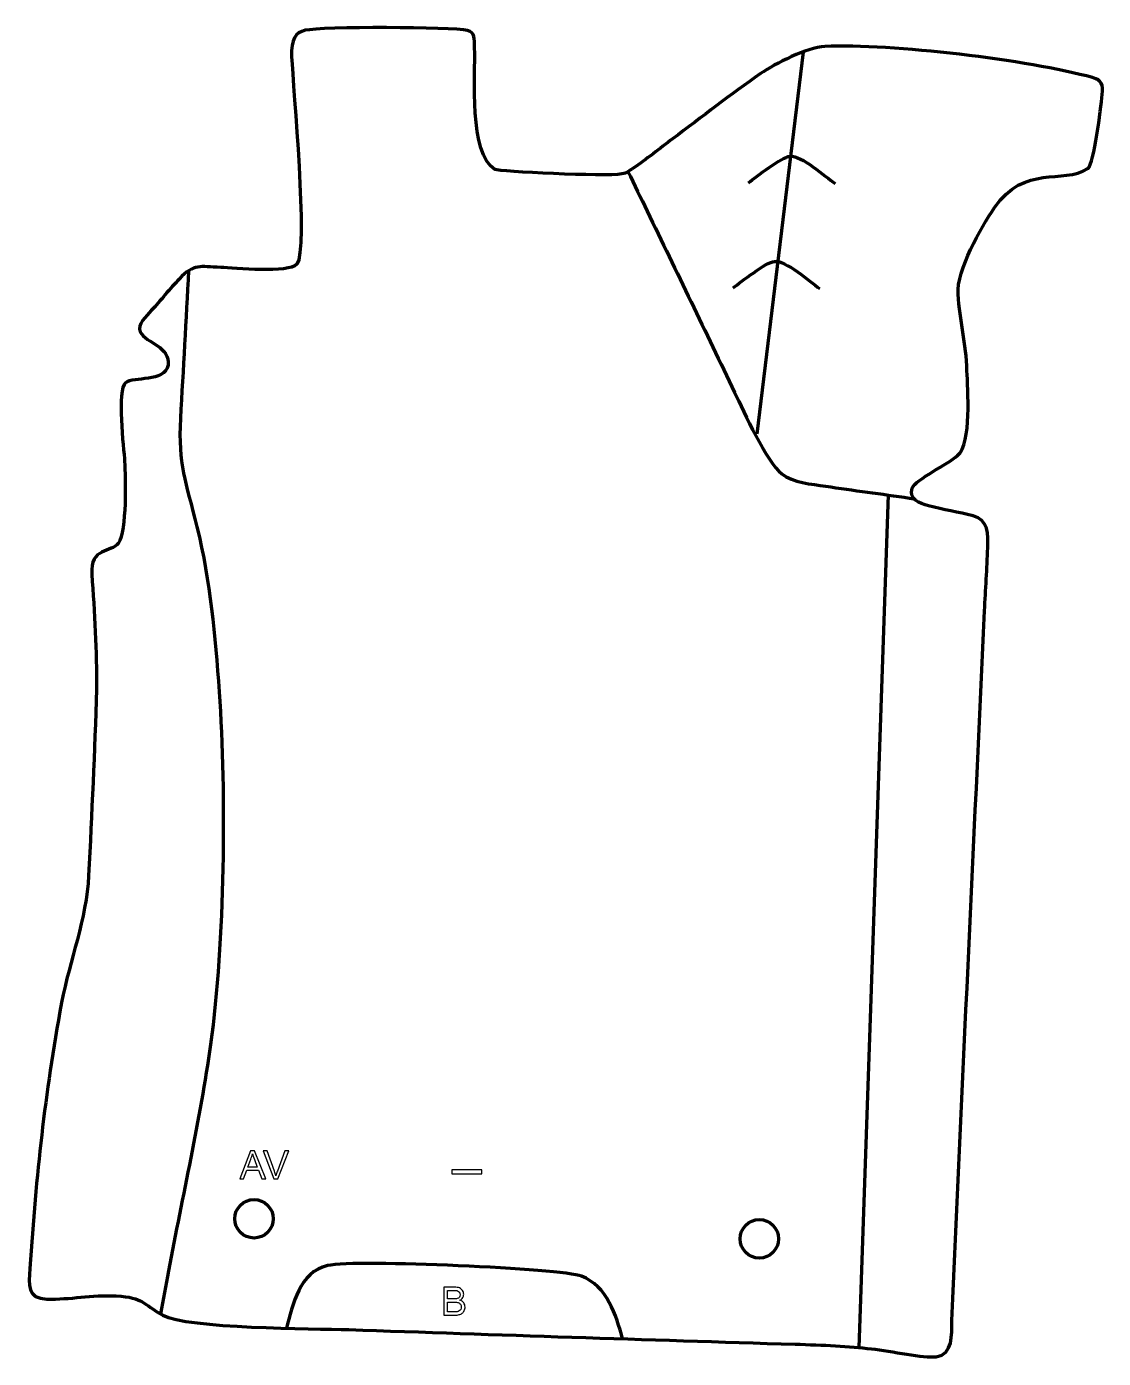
# Model space of a CAD drawing. Header units: millimetres. Extents: x 900 to 1599, y -62 to 803.
import ezdxf

# ---------------------------------------------------------------- set-up
doc = ezdxf.new("R2010")
doc.units = ezdxf.units.MM
doc.header["$MEASUREMENT"] = 0
doc.layers.add('layer 2', color=7, linetype='Continuous')
doc.layers.add('layer 3', color=7, linetype='Continuous')

msp = doc.modelspace()

# ---------------------------------------------------------------- linework, layer by layer
at = {"layer": 'layer 2', "color": 142, "lineweight": 200}
for centre in [(1047.4779, 28.6572), (1375.8918, 15.6263)]:
    msp.add_ellipse(centre, major_axis=(0, 12.5), ratio=1, dxfattribs=at)
at = {"layer": 'layer 2', "color": 142, "lineweight": 158}
for points in [[(1374.5049, 538.6425), (1374.5049, 538.6425), (1404.5416, 787.0028), (1404.5416, 787.0028)], [(1459.5464, 499.0733), (1459.5464, 499.0733), (1440.5133, -55.0026), (1440.5133, -55.0026)]]:
    msp.add_open_spline(points, degree=3, dxfattribs=at)
for points, knots in [([(1368.8115, 701.8897), (1374.0943, 705.7047), (1390.287, 718.6123), (1395.7566, 719.0956), (1395.7566, 719.0956), (1403.2296, 719.7561), (1418.2926, 706.1517), (1425.1678, 701.3606)], [0, 0, 0, 0, 0.33333333, 0.33333333, 0.33333333, 0.33333333, 1, 1, 1, 1]), ([(1290.5135, 709.0586), (1294.6642, 700.5215), (1298.815, 691.9844), (1302.9657, 683.4473), (1302.9657, 683.4473), (1322.0341, 644.2264), (1341.0546, 604.9863), (1359.7948, 565.6072), (1359.7948, 565.6072), (1365.9515, 552.6668), (1380.2996, 520.8116), (1390.444, 512.7818), (1390.444, 512.7818), (1397.7869, 506.9695), (1409.8154, 506.0329), (1418.8611, 504.6764), (1418.8611, 504.6764), (1436.9409, 501.9443), (1455.2135, 499.7164), (1473.3801, 497.0125), (1473.3801, 497.0125), (1473.3801, 497.0125), (1476.3452, 496.5712), (1476.3452, 496.5712)], [0, 0, 0, 0, 0.14285714, 0.14285714, 0.14285714, 0.14285714, 0.28571429, 0.28571429, 0.28571429, 0.28571429, 0.42857143, 0.42857143, 0.42857143, 0.42857143, 0.57142857, 0.57142857, 0.57142857, 0.57142857, 0.71428571, 0.71428571, 0.71428571, 0.71428571, 1, 1, 1, 1]), ([(1358.8188, 633.5838), (1364.1016, 637.3988), (1380.2943, 650.3064), (1385.7639, 650.7897), (1385.7639, 650.7897), (1393.2369, 651.4502), (1408.2999, 637.8458), (1415.1751, 633.0547)], [0, 0, 0, 0, 0.33333333, 0.33333333, 0.33333333, 0.33333333, 1, 1, 1, 1]), ([(986.8166, -33.2257), (988.5573, -23.9087), (990.2981, -14.5917), (992.0388, -5.2747), (992.0388, -5.2747), (1001.2013, 43.3965), (1012.6166, 93.0776), (1019.4128, 142.0046), (1019.4128, 142.0046), (1028.6366, 208.4087), (1029.7074, 304.227), (1025.0694, 371.0731), (1025.0694, 371.0731), (1022.3796, 408.0822), (1019.403, 441.9875), (1010.6202, 478.2473), (1010.6202, 478.2473), (1003.2985, 507.8956), (998.2166, 518.1875), (999.8963, 548.8285), (999.8963, 548.8285), (1001.6503, 580.8134), (1003.4042, 612.7982), (1005.1582, 644.783)], [0, 0, 0, 0, 0.14285714, 0.14285714, 0.14285714, 0.14285714, 0.28571429, 0.28571429, 0.28571429, 0.28571429, 0.42857143, 0.42857143, 0.42857143, 0.42857143, 0.57142857, 0.57142857, 0.57142857, 0.57142857, 0.71428571, 0.71428571, 0.71428571, 0.71428571, 1, 1, 1, 1]), ([(1287.0132, -49.3464), (1282.7795, -34.0818), (1277.0322, -15.031), (1260.2347, -8.6094), (1260.2347, -8.6094), (1247.8265, -3.8657), (1114.2446, 2.4676), (1095.2922, -1.7594), (1095.2922, -1.7594), (1077.0764, -5.822), (1072.7192, -27.0849), (1068.5152, -42.4954)], [0, 0, 0, 0, 0.25, 0.25, 0.25, 0.25, 0.5, 0.5, 0.5, 0.5, 1, 1, 1, 1])]:
    msp.add_open_spline(points, degree=3, knots=knots, dxfattribs=at)
at = {"layer": 'layer 2', "color": 142}
for points, knots in [([(1038.1797, 54.6216), (1038.1797, 54.6216), (1045.1562, 72.808), (1045.1562, 72.808), (1045.1562, 72.808), (1045.1562, 72.808), (1047.8021, 72.808), (1047.8021, 72.808), (1047.8021, 72.808), (1047.8021, 72.808), (1055.2062, 54.6216), (1055.2062, 54.6216), (1055.2062, 54.6216), (1055.2062, 54.6216), (1052.4672, 54.6216), (1052.4672, 54.6216), (1052.4672, 54.6216), (1052.4672, 54.6216), (1050.3632, 60.1334), (1050.3632, 60.1334), (1050.3632, 60.1334), (1050.3632, 60.1334), (1042.7051, 60.1334), (1042.7051, 60.1334), (1042.7051, 60.1334), (1042.7051, 60.1334), (1040.7324, 54.6216), (1040.7324, 54.6216), (1040.7324, 54.6216), (1040.7324, 54.6216), (1038.1797, 54.6216), (1038.1797, 54.6216)], [0, 0, 0, 0, 0.11111111, 0.11111111, 0.11111111, 0.11111111, 0.22222222, 0.22222222, 0.22222222, 0.22222222, 0.33333333, 0.33333333, 0.33333333, 0.33333333, 0.44444444, 0.44444444, 0.44444444, 0.44444444, 0.55555556, 0.55555556, 0.55555556, 0.55555556, 0.66666667, 0.66666667, 0.66666667, 0.66666667, 0.77777778, 0.77777778, 0.77777778, 0.77777778, 1, 1, 1, 1]), ([(1043.4121, 62.0892), (1043.4121, 62.0892), (1049.6097, 62.0892), (1049.6097, 62.0892), (1049.6097, 62.0892), (1049.6097, 62.0892), (1047.7132, 67.1311), (1047.7132, 67.1311), (1047.7132, 67.1311), (1047.1417, 68.6636), (1046.7099, 69.9293), (1046.4093, 70.9284), (1046.4093, 70.9284), (1046.1595, 69.7431), (1045.8251, 68.5789), (1045.406, 67.4274), (1045.406, 67.4274), (1045.406, 67.4274), (1043.4121, 62.0892), (1043.4121, 62.0892)], [0, 0, 0, 0, 0.16666667, 0.16666667, 0.16666667, 0.16666667, 0.33333333, 0.33333333, 0.33333333, 0.33333333, 0.5, 0.5, 0.5, 0.5, 0.66666667, 0.66666667, 0.66666667, 0.66666667, 1, 1, 1, 1]), ([(1060.4132, 54.6216), (1060.4132, 54.6216), (1053.3859, 72.808), (1053.3859, 72.808), (1053.3859, 72.808), (1053.3859, 72.808), (1055.9936, 72.808), (1055.9936, 72.808), (1055.9936, 72.808), (1055.9936, 72.808), (1060.718, 59.5915), (1060.718, 59.5915), (1060.718, 59.5915), (1061.0948, 58.5332), (1061.4165, 57.5426), (1061.6705, 56.6155), (1061.6705, 56.6155), (1061.9499, 57.6103), (1062.2759, 58.6009), (1062.6484, 59.5915), (1062.6484, 59.5915), (1062.6484, 59.5915), (1067.5506, 72.808), (1067.5506, 72.808), (1067.5506, 72.808), (1067.5506, 72.808), (1070.0059, 72.808), (1070.0059, 72.808), (1070.0059, 72.808), (1070.0059, 72.808), (1062.9151, 54.6216), (1062.9151, 54.6216), (1062.9151, 54.6216), (1062.9151, 54.6216), (1060.4132, 54.6216), (1060.4132, 54.6216)], [0, 0, 0, 0, 0.1, 0.1, 0.1, 0.1, 0.2, 0.2, 0.2, 0.2, 0.3, 0.3, 0.3, 0.3, 0.4, 0.4, 0.4, 0.4, 0.5, 0.5, 0.5, 0.5, 0.6, 0.6, 0.6, 0.6, 0.7, 0.7, 0.7, 0.7, 0.8, 0.8, 0.8, 0.8, 1, 1, 1, 1]), ([(1176.0627, 57.9644), (1176.0627, 57.9644), (1176.0627, 60.4692), (1176.0627, 60.4692), (1176.0627, 60.4692), (1176.0627, 60.4692), (1195.6419, 60.4692), (1195.6419, 60.4692), (1195.6419, 60.4692), (1195.6419, 60.4692), (1195.6419, 57.9644), (1195.6419, 57.9644), (1195.6419, 57.9644), (1195.6419, 57.9644), (1176.0627, 57.9644), (1176.0627, 57.9644)], [0, 0, 0, 0, 0.2, 0.2, 0.2, 0.2, 0.4, 0.4, 0.4, 0.4, 0.6, 0.6, 0.6, 0.6, 1, 1, 1, 1]), ([(1170.8935, -33.9518), (1170.8935, -33.9518), (1170.8935, -15.7654), (1170.8935, -15.7654), (1170.8935, -15.7654), (1170.8935, -15.7654), (1177.7176, -15.7654), (1177.7176, -15.7654), (1177.7176, -15.7654), (1179.1062, -15.7654), (1180.2195, -15.9474), (1181.062, -16.3157), (1181.062, -16.3157), (1181.9002, -16.684), (1182.5563, -17.2513), (1183.0305, -18.0175), (1183.0305, -18.0175), (1183.5088, -18.7795), (1183.7459, -19.5796), (1183.7459, -20.4178), (1183.7459, -20.4178), (1183.7459, -21.1925), (1183.5342, -21.9249), (1183.1151, -22.6107), (1183.1151, -22.6107), (1182.696, -23.2965), (1182.061, -23.8511), (1181.2101, -24.2744), (1181.2101, -24.2744), (1182.3108, -24.5961), (1183.1575, -25.1465), (1183.7459, -25.9254), (1183.7459, -25.9254), (1184.3386, -26.7001), (1184.6349, -27.6187), (1184.6349, -28.6771), (1184.6349, -28.6771), (1184.6349, -29.5322), (1184.4529, -30.3238), (1184.093, -31.0562), (1184.093, -31.0562), (1183.7332, -31.7886), (1183.2887, -32.3516), (1182.7595, -32.7495), (1182.7595, -32.7495), (1182.2304, -33.1432), (1181.5657, -33.4438), (1180.7699, -33.647), (1180.7699, -33.647), (1179.9698, -33.8502), (1178.9919, -33.9518), (1177.8319, -33.9518), (1177.8319, -33.9518), (1177.8319, -33.9518), (1170.8935, -33.9518), (1170.8935, -33.9518)], [0, 0, 0, 0, 0.06666667, 0.06666667, 0.06666667, 0.06666667, 0.13333333, 0.13333333, 0.13333333, 0.13333333, 0.2, 0.2, 0.2, 0.2, 0.26666667, 0.26666667, 0.26666667, 0.26666667, 0.33333333, 0.33333333, 0.33333333, 0.33333333, 0.4, 0.4, 0.4, 0.4, 0.46666667, 0.46666667, 0.46666667, 0.46666667, 0.53333333, 0.53333333, 0.53333333, 0.53333333, 0.6, 0.6, 0.6, 0.6, 0.66666667, 0.66666667, 0.66666667, 0.66666667, 0.73333333, 0.73333333, 0.73333333, 0.73333333, 0.8, 0.8, 0.8, 0.8, 0.86666667, 0.86666667, 0.86666667, 0.86666667, 1, 1, 1, 1]), ([(1173.3065, -23.4108), (1173.3065, -23.4108), (1177.2393, -23.4108), (1177.2393, -23.4108), (1177.2393, -23.4108), (1178.3061, -23.4108), (1179.0723, -23.3388), (1179.5337, -23.1991), (1179.5337, -23.1991), (1180.1476, -23.0171), (1180.609, -22.7123), (1180.918, -22.289), (1180.918, -22.289), (1181.2271, -21.8656), (1181.3837, -21.3365), (1181.3837, -20.6972), (1181.3837, -20.6972), (1181.3837, -20.0919), (1181.2398, -19.5585), (1180.9477, -19.1013), (1180.9477, -19.1013), (1180.6598, -18.6398), (1180.2449, -18.3223), (1179.7073, -18.153), (1179.7073, -18.153), (1179.1697, -17.9837), (1178.2468, -17.899), (1176.9429, -17.899), (1176.9429, -17.899), (1176.9429, -17.899), (1173.3065, -17.899), (1173.3065, -17.899), (1173.3065, -17.899), (1173.3065, -17.899), (1173.3065, -23.4108), (1173.3065, -23.4108)], [0, 0, 0, 0, 0.1, 0.1, 0.1, 0.1, 0.2, 0.2, 0.2, 0.2, 0.3, 0.3, 0.3, 0.3, 0.4, 0.4, 0.4, 0.4, 0.5, 0.5, 0.5, 0.5, 0.6, 0.6, 0.6, 0.6, 0.7, 0.7, 0.7, 0.7, 0.8, 0.8, 0.8, 0.8, 1, 1, 1, 1]), ([(1173.3065, -31.8182), (1173.3065, -31.8182), (1177.8362, -31.8182), (1177.8362, -31.8182), (1177.8362, -31.8182), (1178.6151, -31.8182), (1179.1612, -31.7886), (1179.4787, -31.7293), (1179.4787, -31.7293), (1180.029, -31.6319), (1180.4947, -31.4668), (1180.8672, -31.234), (1180.8672, -31.234), (1181.2398, -31.0012), (1181.5446, -30.6625), (1181.7859, -30.218), (1181.7859, -30.218), (1182.0272, -29.7735), (1182.1457, -29.2613), (1182.1457, -28.6813), (1182.1457, -28.6813), (1182.1457, -27.9997), (1181.9721, -27.4113), (1181.6208, -26.9075), (1181.6208, -26.9075), (1181.2736, -26.4038), (1180.791, -26.0524), (1180.173, -25.8492), (1180.173, -25.8492), (1179.5591, -25.646), (1178.6701, -25.5444), (1177.5144, -25.5444), (1177.5144, -25.5444), (1177.5144, -25.5444), (1173.3065, -25.5444), (1173.3065, -25.5444), (1173.3065, -25.5444), (1173.3065, -25.5444), (1173.3065, -31.8182), (1173.3065, -31.8182)], [0, 0, 0, 0, 0.09090909, 0.09090909, 0.09090909, 0.09090909, 0.18181818, 0.18181818, 0.18181818, 0.18181818, 0.27272727, 0.27272727, 0.27272727, 0.27272727, 0.36363636, 0.36363636, 0.36363636, 0.36363636, 0.45454545, 0.45454545, 0.45454545, 0.45454545, 0.54545455, 0.54545455, 0.54545455, 0.54545455, 0.63636364, 0.63636364, 0.63636364, 0.63636364, 0.72727273, 0.72727273, 0.72727273, 0.72727273, 0.81818182, 0.81818182, 0.81818182, 0.81818182, 1, 1, 1, 1])]:
    msp.add_open_spline(points, degree=3, knots=knots, dxfattribs=at)
at = {"layer": 'layer 3', "color": 242, "lineweight": 158}
msp.add_open_spline([(1186.2635, 800.7503), (1191.1914, 799.5196), (1190.6007, 795.4737), (1190.8302, 789.6567), (1190.8302, 789.6567), (1191.5446, 771.5481), (1186.8887, 720.4068), (1204.0694, 710.5622), (1204.0694, 710.5622), (1206.6754, 709.0689), (1275.6001, 705.7066), (1286.6046, 707.6016), (1286.6046, 707.6016), (1289.9351, 708.1751), (1291.3668, 709.7124), (1293.9741, 711.4333), (1293.9741, 711.4333), (1302.1756, 716.8468), (1311.4166, 724.4141), (1319.5443, 730.4402), (1319.5443, 730.4402), (1338.3774, 744.434), (1357.3398, 759.5348), (1376.6171, 772.7639), (1376.6171, 772.7639), (1386.2901, 779.402), (1406.8046, 789.7383), (1418.488, 790.4394), (1418.488, 790.4394), (1461.4809, 792.3883), (1550.9461, 781.6712), (1592.4883, 770.1639), (1592.4883, 770.1639), (1598.4457, 768.5132), (1599.4799, 765.734), (1598.7981, 759.18), (1598.7981, 759.18), (1597.8054, 749.6388), (1593.5277, 714.7014), (1589.3825, 711.035), (1589.3825, 711.035), (1573.1405, 700.8006), (1548.4036, 714.1007), (1528.6471, 685.7141), (1528.6471, 685.7141), (1520.023, 672.2521), (1504.0305, 645.3127), (1505.0666, 629.3675), (1505.0666, 629.3675), (1506.168, 612.4182), (1510.3361, 597.4071), (1510.8419, 579.6208), (1510.8419, 579.6208), (1511.309, 567.6081), (1513.9551, 532.6494), (1504.7849, 524.6584), (1504.7849, 524.6584), (1498.1536, 518.8798), (1477.8446, 509.1646), (1475.1729, 503.3836), (1475.1729, 503.3836), (1472.6684, 496.2166), (1480.1136, 493.6106), (1485.766, 491.9567), (1485.766, 491.9567), (1495.5212, 489.1959), (1505.3412, 487.9336), (1514.784, 485.4316), (1514.784, 485.4316), (1524.7503, 482.7909), (1524.7194, 473.4125), (1524.3742, 464.6632), (1524.3742, 464.6632), (1523.8413, 451.1572), (1522.9279, 437.3548), (1522.3037, 423.7861), (1522.3037, 423.7861), (1515.2305, 270.0494), (1507.7606, 116.2763), (1501.0263, -37.4682), (1501.0263, -37.4682), (1500.7644, -46.4988), (1502.1435, -59.5276), (1490.7069, -61.0225), (1490.7069, -61.0225), (1482.8157, -62.054), (1461.7703, -57.3411), (1448.7103, -55.8344), (1448.7103, -55.8344), (1434.4818, -54.1928), (1417.215, -53.356), (1399.1383, -52.8278), (1399.1383, -52.8278), (1302.4086, -50.0012), (1205.7523, -46.6397), (1109.0286, -43.3586), (1109.0286, -43.3586), (1086.0385, -42.6389), (1003.9346, -42.7669), (988.1546, -33.9862), (988.1546, -33.9862), (974.3426, -26.3006), (976.6717, -22.6747), (957.8008, -21.4343), (957.8008, -21.4343), (942.2009, -20.7207), (927.671, -23.9122), (912.9055, -23.4783), (912.9055, -23.4783), (899.6938, -23.0901), (901.1043, -14.5369), (901.8277, -3.5507), (901.8277, -3.5507), (906.0104, 58.4239), (911.2478, 107.8809), (922.3559, 169.1559), (922.3559, 169.1559), (927.9067, 197.3423), (938.4616, 222.8465), (940.0088, 251.7657), (940.0088, 251.7657), (941.9337, 291.8539), (943.9711, 332.6106), (945.1062, 372.6948), (945.1062, 372.6948), (945.2847, 397.3747), (943.8786, 422.7989), (942.0437, 447.4179), (942.0437, 447.4179), (940.7236, 465.1288), (955.1629, 461.5331), (959.1856, 467.5236), (959.1856, 467.5236), (964.9178, 476.06), (963.9826, 509.8012), (963.3885, 520.8315), (963.3885, 520.8315), (962.7807, 529.0855), (958.1506, 567.6378), (963.9432, 571.9403), (963.9432, 571.9403), (969.3722, 575.9729), (988.9668, 572.0776), (991.6131, 583.2821), (991.6131, 583.2821), (993.2405, 595.6852), (977.5374, 597.2777), (973.434, 605.0547), (973.434, 605.0547), (971.068, 609.5388), (977.7671, 615.5182), (980.6866, 618.7621), (980.6866, 618.7621), (986.6961, 625.4394), (992.7867, 632.9477), (998.8275, 639.3188), (998.8275, 639.3188), (1008.9558, 649.6649), (1011.9635, 647.2798), (1025.9111, 646.8102), (1025.9111, 646.8102), (1034.4569, 646.4163), (1070.4391, 643.0073), (1075.2678, 648.9251), (1075.2678, 648.9251), (1082.8994, 658.278), (1072.7294, 763.9888), (1071.9131, 783.6502), (1071.9131, 783.6502), (1071.5933, 795.2686), (1074.4783, 799.4732), (1080.663, 800.9197), (1080.663, 800.9197), (1090.9189, 803.3181), (1176.3076, 803.2372), (1186.2635, 800.7503)], degree=3, knots=[0, 0, 0, 0, 0.02222222, 0.02222222, 0.02222222, 0.02222222, 0.04444444, 0.04444444, 0.04444444, 0.04444444, 0.06666667, 0.06666667, 0.06666667, 0.06666667, 0.08888889, 0.08888889, 0.08888889, 0.08888889, 0.11111111, 0.11111111, 0.11111111, 0.11111111, 0.13333333, 0.13333333, 0.13333333, 0.13333333, 0.15555556, 0.15555556, 0.15555556, 0.15555556, 0.17777778, 0.17777778, 0.17777778, 0.17777778, 0.2, 0.2, 0.2, 0.2, 0.22222222, 0.22222222, 0.22222222, 0.22222222, 0.24444444, 0.24444444, 0.24444444, 0.24444444, 0.26666667, 0.26666667, 0.26666667, 0.26666667, 0.28888889, 0.28888889, 0.28888889, 0.28888889, 0.31111111, 0.31111111, 0.31111111, 0.31111111, 0.33333333, 0.33333333, 0.33333333, 0.33333333, 0.35555556, 0.35555556, 0.35555556, 0.35555556, 0.37777778, 0.37777778, 0.37777778, 0.37777778, 0.4, 0.4, 0.4, 0.4, 0.42222222, 0.42222222, 0.42222222, 0.42222222, 0.44444444, 0.44444444, 0.44444444, 0.44444444, 0.46666667, 0.46666667, 0.46666667, 0.46666667, 0.48888889, 0.48888889, 0.48888889, 0.48888889, 0.51111111, 0.51111111, 0.51111111, 0.51111111, 0.53333333, 0.53333333, 0.53333333, 0.53333333, 0.55555556, 0.55555556, 0.55555556, 0.55555556, 0.57777778, 0.57777778, 0.57777778, 0.57777778, 0.6, 0.6, 0.6, 0.6, 0.62222222, 0.62222222, 0.62222222, 0.62222222, 0.64444444, 0.64444444, 0.64444444, 0.64444444, 0.66666667, 0.66666667, 0.66666667, 0.66666667, 0.68888889, 0.68888889, 0.68888889, 0.68888889, 0.71111111, 0.71111111, 0.71111111, 0.71111111, 0.73333333, 0.73333333, 0.73333333, 0.73333333, 0.75555556, 0.75555556, 0.75555556, 0.75555556, 0.77777778, 0.77777778, 0.77777778, 0.77777778, 0.8, 0.8, 0.8, 0.8, 0.82222222, 0.82222222, 0.82222222, 0.82222222, 0.84444444, 0.84444444, 0.84444444, 0.84444444, 0.86666667, 0.86666667, 0.86666667, 0.86666667, 0.88888889, 0.88888889, 0.88888889, 0.88888889, 0.91111111, 0.91111111, 0.91111111, 0.91111111, 0.93333333, 0.93333333, 0.93333333, 0.93333333, 0.95555556, 0.95555556, 0.95555556, 0.95555556, 1, 1, 1, 1], dxfattribs=at)

doc.saveas('drawing.dxf')
